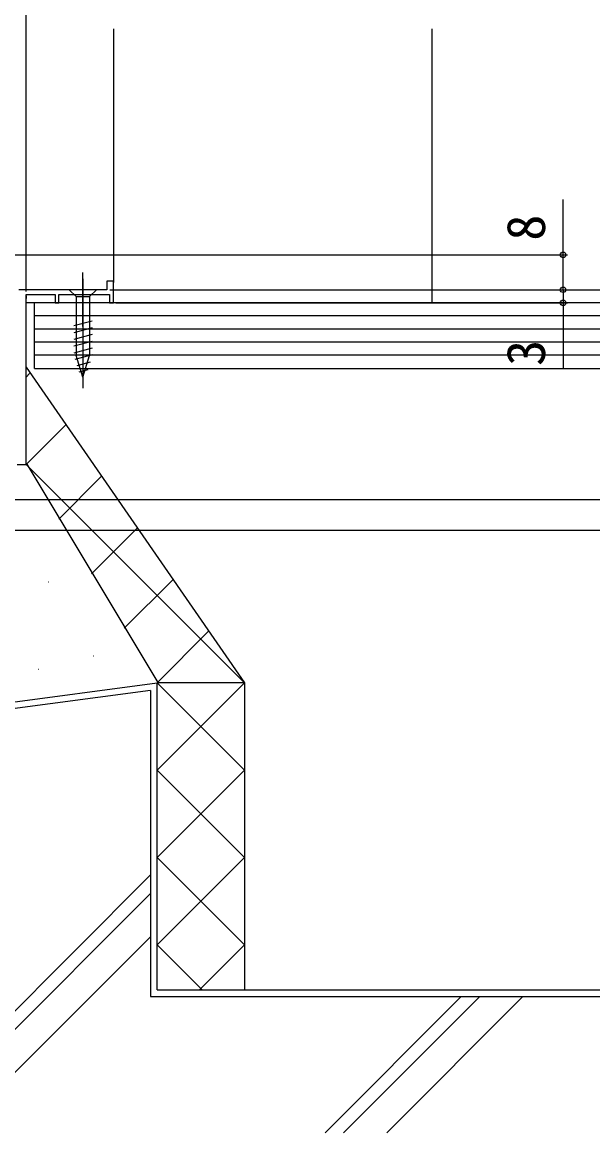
# Model space of a CAD drawing. Units: millimetres, scale not verified. Extents: x -525 to 525, y -783 to 779.
# Drawn here: x 192.1 to 322.8, y -58.2 to 196.1 of the extents above; entities that cross this region are included whole.
import ezdxf
from ezdxf.enums import TextEntityAlignment as Align

# ---------------------------------------------------------------- set-up
doc = ezdxf.new("R2010")
doc.units = ezdxf.units.MM
doc.header["$LTSCALE"] = 4
for name, color, linetype in [('0-2_YKK_11', 7, 'Continuous'), ('0-3_YKK_12', 2, 'Continuous'), ('0-4_YKK_13', 4, 'Continuous'), ('0-6_YKK_D', 6, 'Continuous'), ('0-8_YSS_K', 3, 'Continuous'), ('0-9_YSS_KE', 3, 'Continuous')]:
    doc.layers.add(name, color=color, linetype=linetype)
doc.styles.add('ＭＳ ゴシック', font='')
doc.styles.get('ＭＳ ゴシック').set_extended_font_data('MS Gothic')

msp = doc.modelspace()

# ---------------------------------------------------------------- linework, layer by layer
at = {"layer": '0-2_YKK_11'}
msp.add_lwpolyline([(190.958, 94.8), (193, 94.8), (193, 133.7), (199.7, 133.7), (199.7, 131.8), (200.5, 131.8), (200.5, 133.7), (212.1, 133.7), (212.1, 131.8), (213, 131.8), (213, 136.8), (211.5, 136.8), (211.5, 134.8), (191.37, 134.8)], dxfattribs=at)
at = {"layer": '0-3_YKK_12'}
for p, q in [((193, 134.801), (193, 194.552)), ((213, 194.552), (213, 136.5)), ((193, 133.401), (193, 132.801)), ((212.599, 131.8), (193.049, 131.8))]:
    msp.add_line(p, q, dxfattribs=at)
at = {"layer": '0-4_YKK_13'}
for p, q in [((206, 126.362), (206, 138.733)), ((206, 137.301), (206, 112.301)), ((209.1, 134.801), (207.55, 133.251)), ((204.45, 133.251), (204.45, 119.717)), ((207.55, 133.251), (207.55, 119.717)), ((208.1, 127.633), (203.9, 126.507)), ((208.1, 126.08), (203.9, 124.954)), ((208.1, 124.527), (203.9, 123.401)), ((208.1, 122.974), (203.9, 121.849)), ((208.1, 121.421), (203.9, 120.296)), ((208.1, 119.868), (204.159, 118.812)), ((206, 114.801), (204.45, 119.717)), ((206, 114.801), (204.45, 119.717)), ((206, 114.801), (207.55, 119.717)), ((207.646, 118.194), (204.61, 117.38)), ((207.112, 116.497), (205.062, 115.948))]:
    msp.add_line(p, q, dxfattribs=at)
msp.add_lwpolyline([(209.1, 134.801), (202.9, 134.801), (204.45, 133.251), (207.55, 133.251)], dxfattribs=at)
at = {"layer": '0-6_YKK_D'}
for p, q in [((193, 134.4), (193, 230.301)), ((193, 134.4), (193, 200.301)), ((173.9, 142.801), (317, 142.801)), ((316, 134.8), (316, 137.35)), ((212.2, 134.8), (347, 134.8)), ((212.2, 134.8), (317, 134.8)), ((212.2, 134.8), (317, 134.8)), ((212.2, 134.8), (347, 134.8)), ((316, 134.8), (316, 131.8)), ((213.546, 131.8), (317, 131.8)), ((316, 131.8), (316, 116.745)), ((151.5, 86.8), (347, 86.8)), ((151.5, 86.8), (347, 86.8)), ((136.7, 79.8), (347, 79.8)), ((136.7, 79.8), (377, 79.8))]:
    msp.add_line(p, q, dxfattribs=at)
msp.add_lwpolyline([(316, 134.8), (316, 142.801), (316, 155.441)], dxfattribs=at)
for centre in [(316, 142.801), (316, 134.8), (316, 134.8), (316, 131.8)]:
    msp.add_circle(centre, 0.637, dxfattribs=at)
at = {"layer": '0-8_YSS_K'}
for p, q in [((286, 131.802), (286, 194.552)), ((337.9, 128.802), (194.9, 128.802)), ((337.9, 125.802), (194.9, 125.802)), ((337.9, 122.802), (194.9, 122.802)), ((337.9, 119.802), (194.9, 119.802)), ((193.82, 115.622), (193, 114.802)), ((202.016, 103.819), (193, 94.802)), ((192.853, 94.949), (243, 44.802)), ((223.283, 44.852), (193.283, 94.852)), ((210.213, 92.015), (200.5, 82.302)), ((218.41, 80.212), (208, 69.802)), ((198.149, 67.946), (198.249, 67.946)), ((226.606, 68.409), (215.5, 57.302)), ((234.803, 56.606), (223, 44.802)), ((208.338, 50.977), (208.438, 50.977)), ((195.772, 47.922), (195.872, 47.922)), ((223, 44.802), (243, 24.802)), ((243, 44.802), (223, 24.802)), ((221.5, 43.089), (74.5, 23.489)), ((221.5, 43.032), (221.5, -26.998)), ((243, 24.802), (223, 4.802)), ((223, 24.802), (243, 4.802)), ((243, 4.802), (223, -15.198)), ((221.5, 0.826), (162.474, -58.2)), ((221.5, -3.416), (166.716, -58.2)), ((221.5, -13.316), (176.616, -58.2)), ((223, -15.198), (233.3, -25.498)), ((221.5, -26.998), (337.629, -26.998)), ((292.67, -26.998), (261.468, -58.2)), ((296.913, -26.998), (265.711, -58.2)), ((306.812, -26.998), (275.611, -58.2))]:
    msp.add_line(p, q, dxfattribs=at)
msp.add_lwpolyline([(223, 4.802), (243, -15.198), (232.699, -25.498)], dxfattribs=at)
at = {"layer": '0-9_YSS_KE'}
for p, q in [((337.9, 131.802), (194.9, 131.802)), ((194.9, 116.802), (194.9, 131.802)), ((193, 117.047), (243, 44.802)), ((194.9, 116.802), (337.9, 116.802)), ((73, 24.802), (223, 44.802)), ((243, 44.802), (223, 44.802)), ((223, -25.498), (223, 44.802)), ((243, 44.802), (243, -25.498)), ((223, -25.498), (337.629, -25.498))]:
    msp.add_line(p, q, dxfattribs=at)

# ---------------------------------------------------------------- texts
at = {"layer": '0-6_YKK_D', "style": 'ＭＳ ゴシック'}
for s, p in [('8', (314.5, 146.032)), ('3', (314.5, 117.359))]:
    msp.add_text(s, height=8.798, rotation=90, dxfattribs=at).set_placement(p, align=Align.BOTTOM_LEFT)

doc.saveas('drawing.dxf')
